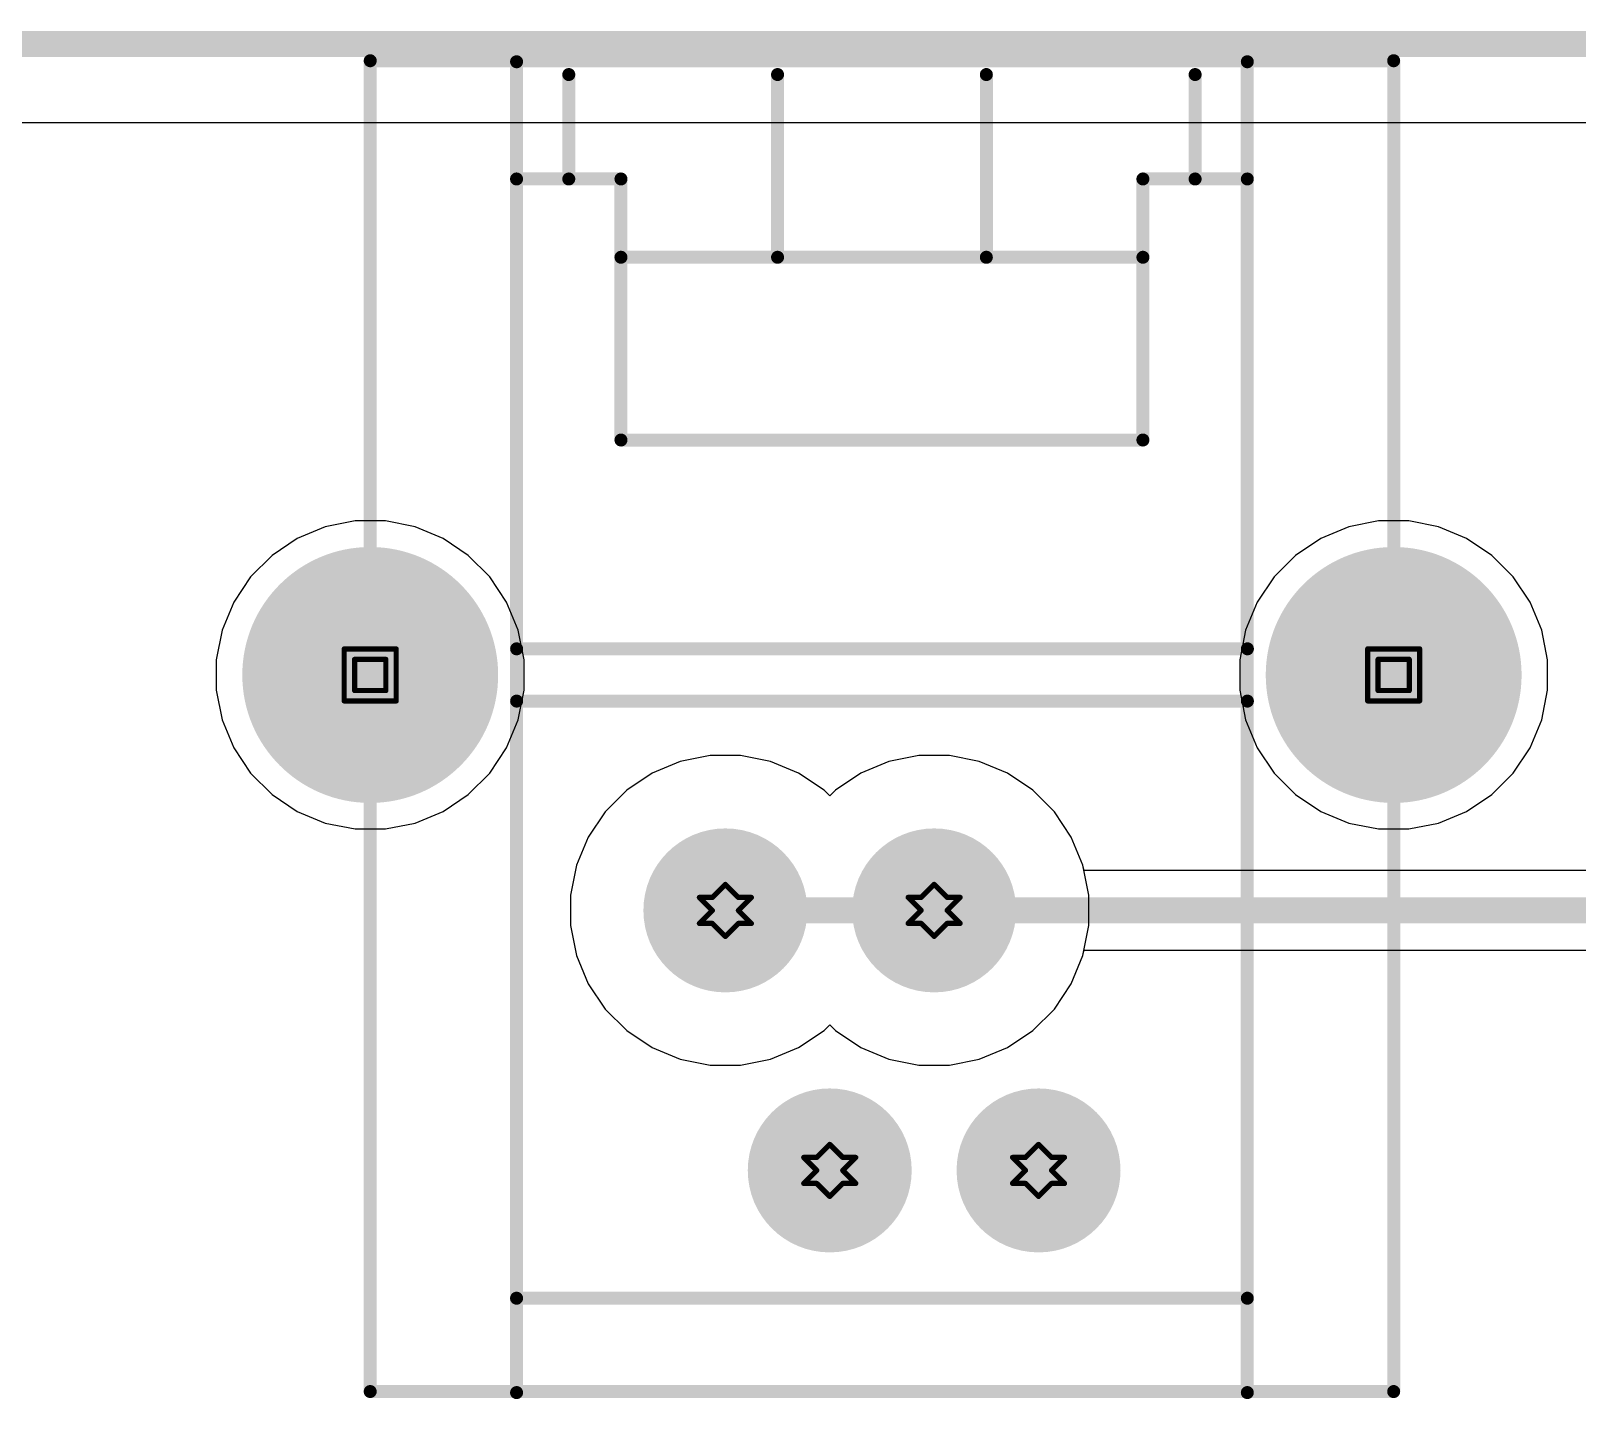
# Model space of a CAD drawing. Header units: inches. Extents: x 0 to 212, y 0 to 208.
# Drawn here: x 3.08 to 3.674, y 3.656 to 4.182 of the extents above; entities that cross this region are included whole.
import ezdxf

# ---------------------------------------------------------------- set-up
doc = ezdxf.new("R2010")
doc.units = ezdxf.units.IN
doc.header["$MEASUREMENT"] = 0
for name, color, linetype in [('Board Outline', 216, 'Continuous'), ('Bottom Layer', 5, 'Continuous'), ('Bottom Solder', 6, 'Continuous'), ('Drill Drawing', 1, 'Continuous'), ('Multi-Layer', 9, 'Continuous'), ('Pad Holes', 156, 'Continuous'), ('Top Layer', 1, 'Continuous'), ('Top Overlay', 2, 'Continuous'), ('Top Solder', 216, 'Continuous')]:
    doc.layers.add(name, color=color, linetype=linetype)

# ---------------------------------------------------------------- blocks, each defined once
blk = doc.blocks.new('R_RJ11R04P_A802_104')
at = {"layer": 'Bottom Layer'}
h = blk.add_hatch(color=5, dxfattribs=at)
edge = h.paths.add_edge_path()
edge.add_arc((-0.06024, 0.09527), 0.02953, 0, 360)
h = blk.add_hatch(color=5, dxfattribs=at)
edge = h.paths.add_edge_path()
edge.add_arc((0.02008, 0.09527), 0.02953, 0, 360)
h = blk.add_hatch(color=5, dxfattribs=at)
edge = h.paths.add_edge_path()
edge.add_arc((-0.02008, -0.00473), 0.02953, 0, 360)
h = blk.add_hatch(color=5, dxfattribs=at)
edge = h.paths.add_edge_path()
edge.add_arc((0.06023, -0.00473), 0.02953, 0, 360)
at = {"layer": 'Bottom Solder'}
h = blk.add_hatch(color=6, dxfattribs=at)
edge = h.paths.add_edge_path()
edge.add_arc((-0.06024, 0.09527), 0.03153, 0, 360)
h = blk.add_hatch(color=6, dxfattribs=at)
edge = h.paths.add_edge_path()
edge.add_arc((0.02008, 0.09527), 0.03153, 0, 360)
h = blk.add_hatch(color=6, dxfattribs=at)
edge = h.paths.add_edge_path()
edge.add_arc((-0.02008, -0.00473), 0.03153, 0, 360)
h = blk.add_hatch(color=6, dxfattribs=at)
edge = h.paths.add_edge_path()
edge.add_arc((0.06023, -0.00473), 0.03153, 0, 360)
h = blk.add_hatch(color=6, dxfattribs=at)
edge = h.paths.add_edge_path()
edge.add_arc((-0.19685, -0.09527), 0.004, 0, 360)
h = blk.add_hatch(color=6, dxfattribs=at)
edge = h.paths.add_edge_path()
edge.add_arc((0.19685, -0.09527), 0.004, 0, 360)
at = {"layer": 'Multi-Layer'}
h = blk.add_hatch(color=9, dxfattribs=at)
edge = h.paths.add_edge_path()
edge.add_arc((-0.06024, 0.09527), 0.02953, 0, 360)
h = blk.add_hatch(color=9, dxfattribs=at)
edge = h.paths.add_edge_path()
edge.add_arc((0.02008, 0.09527), 0.02953, 0, 360)
h = blk.add_hatch(color=9, dxfattribs=at)
edge = h.paths.add_edge_path()
edge.add_arc((-0.02008, -0.00473), 0.02953, 0, 360)
h = blk.add_hatch(color=9, dxfattribs=at)
edge = h.paths.add_edge_path()
edge.add_arc((0.06023, -0.00473), 0.02953, 0, 360)
at = {"layer": 'Pad Holes'}
h = blk.add_hatch(color=7, dxfattribs=at)
edge = h.paths.add_edge_path()
edge.add_arc((-0.06024, 0.09527), 0.01772, 0, 360)
h = blk.add_hatch(color=7, dxfattribs=at)
edge = h.paths.add_edge_path()
edge.add_arc((0.02008, 0.09527), 0.01772, 0, 360)
h = blk.add_hatch(color=7, dxfattribs=at)
edge = h.paths.add_edge_path()
edge.add_arc((-0.02008, -0.00473), 0.01772, 0, 360)
h = blk.add_hatch(color=7, dxfattribs=at)
edge = h.paths.add_edge_path()
edge.add_arc((0.06023, -0.00473), 0.01772, 0, 360)
h = blk.add_hatch(color=7, dxfattribs=at)
edge = h.paths.add_edge_path()
edge.add_arc((-0.19685, -0.09527), 0.04921, 0, 360)
h = blk.add_hatch(color=7, dxfattribs=at)
edge = h.paths.add_edge_path()
edge.add_arc((0.19685, -0.09527), 0.04921, 0, 360)
at = {"layer": 'Top Layer'}
h = blk.add_hatch(color=1, dxfattribs=at)
edge = h.paths.add_edge_path()
edge.add_arc((-0.06024, 0.09527), 0.02953, 0, 360)
h = blk.add_hatch(color=1, dxfattribs=at)
edge = h.paths.add_edge_path()
edge.add_arc((0.02008, 0.09527), 0.02953, 0, 360)
h = blk.add_hatch(color=1, dxfattribs=at)
edge = h.paths.add_edge_path()
edge.add_arc((-0.02008, -0.00473), 0.02953, 0, 360)
h = blk.add_hatch(color=1, dxfattribs=at)
edge = h.paths.add_edge_path()
edge.add_arc((0.06023, -0.00473), 0.02953, 0, 360)
at = {"layer": 'Top Solder'}
h = blk.add_hatch(color=216, dxfattribs=at)
edge = h.paths.add_edge_path()
edge.add_arc((-0.06024, 0.09527), 0.03153, 0, 360)
h = blk.add_hatch(color=216, dxfattribs=at)
edge = h.paths.add_edge_path()
edge.add_arc((0.02008, 0.09527), 0.03153, 0, 360)
h = blk.add_hatch(color=216, dxfattribs=at)
edge = h.paths.add_edge_path()
edge.add_arc((-0.02008, -0.00473), 0.03153, 0, 360)
h = blk.add_hatch(color=216, dxfattribs=at)
edge = h.paths.add_edge_path()
edge.add_arc((0.06023, -0.00473), 0.03153, 0, 360)
h = blk.add_hatch(color=216, dxfattribs=at)
edge = h.paths.add_edge_path()
edge.add_arc((-0.19685, -0.09527), 0.004, 0, 360)
h = blk.add_hatch(color=216, dxfattribs=at)
edge = h.paths.add_edge_path()
edge.add_arc((0.19685, -0.09527), 0.004, 0, 360)
at = {"layer": 'Top Overlay'}
for points in [[(0.19685, 0.18031, 0.005, 0.005, 0), (-0.19685, 0.18031, 0.005, 0.005, 0)], [(-0.19685, 0.18031, 0.005, 0.005, 0), (-0.19685, -0.3315, 0.005, 0.005, 0)], [(-0.14055, 0.18071, 0.005, 0.005, 0), (-0.14055, -0.3311, 0.005, 0.005, 0)], [(0.14055, 0.18071, 0.005, 0.005, 0), (0.14055, -0.3311, 0.005, 0.005, 0)], [(0.19685, 0.18031, 0.005, 0.005, 0), (0.19685, -0.33149, 0.005, 0.005, 0)], [(0.14055, 0.14442, 0.005, 0.005, 0), (-0.14055, 0.14442, 0.005, 0.005, 0)], [(0.14052, -0.08522, 0.005, 0.005, 0), (-0.14058, -0.08522, 0.005, 0.005, 0)], [(0.14052, -0.10532, 0.005, 0.005, 0), (-0.14058, -0.10533, 0.005, 0.005, 0)], [(0.10039, -0.18563, 0.005, 0.005, 0), (-0.10039, -0.18563, 0.005, 0.005, 0)], [(-0.10039, -0.18563, 0.005, 0.005, 0), (-0.10039, -0.28602, 0.005, 0.005, 0)], [(0.10039, -0.18563, 0.005, 0.005, 0), (0.10039, -0.28602, 0.005, 0.005, 0)], [(0.10039, -0.25591, 0.005, 0.005, 0), (-0.10039, -0.25591, 0.005, 0.005, 0)], [(-0.04016, -0.25591, 0.005, 0.005, 0), (-0.04016, -0.32618, 0.005, 0.005, 0)], [(0.04016, -0.25591, 0.005, 0.005, 0), (0.04016, -0.32618, 0.005, 0.005, 0)], [(-0.10039, -0.28602, 0.005, 0.005, 0), (-0.14055, -0.28602, 0.005, 0.005, 0)], [(-0.12047, -0.28602, 0.005, 0.005, 0), (-0.12047, -0.32618, 0.005, 0.005, 0)], [(0.14055, -0.28602, 0.005, 0.005, 0), (0.10039, -0.28602, 0.005, 0.005, 0)], [(0.12047, -0.28602, 0.005, 0.005, 0), (0.12047, -0.32618, 0.005, 0.005, 0)], [(0.19685, -0.33149, 0.005, 0.005, 0), (-0.19685, -0.33149, 0.005, 0.005, 0)]]:
    blk.add_lwpolyline(points, format="xyseb", dxfattribs=at)
for points in [[(-0.1981, 0.18031, 0.0025, 0.0025, 1), (-0.1956, 0.18031, 0.0025, 0.0025, 1)], [(-0.1981, 0.18031, 0.0025, 0.0025, 1), (-0.1956, 0.18031, 0.0025, 0.0025, 1)], [(-0.1418, 0.18071, 0.0025, 0.0025, 1), (-0.1393, 0.18071, 0.0025, 0.0025, 1)], [(0.1393, 0.18071, 0.0025, 0.0025, 1), (0.1418, 0.18071, 0.0025, 0.0025, 1)], [(0.1956, 0.18031, 0.0025, 0.0025, 1), (0.1981, 0.18031, 0.0025, 0.0025, 1)], [(0.1956, 0.18031, 0.0025, 0.0025, 1), (0.1981, 0.18031, 0.0025, 0.0025, 1)], [(-0.1418, 0.14442, 0.0025, 0.0025, 1), (-0.1393, 0.14442, 0.0025, 0.0025, 1)], [(0.1393, 0.14442, 0.0025, 0.0025, 1), (0.1418, 0.14442, 0.0025, 0.0025, 1)], [(-0.14183, -0.08522, 0.0025, 0.0025, 1), (-0.13933, -0.08522, 0.0025, 0.0025, 1)], [(0.13927, -0.08522, 0.0025, 0.0025, 1), (0.14177, -0.08522, 0.0025, 0.0025, 1)], [(-0.14183, -0.10533, 0.0025, 0.0025, 1), (-0.13933, -0.10533, 0.0025, 0.0025, 1)], [(0.13927, -0.10532, 0.0025, 0.0025, 1), (0.14177, -0.10532, 0.0025, 0.0025, 1)], [(-0.10164, -0.18563, 0.0025, 0.0025, 1), (-0.09914, -0.18563, 0.0025, 0.0025, 1)], [(-0.10164, -0.18563, 0.0025, 0.0025, 1), (-0.09914, -0.18563, 0.0025, 0.0025, 1)], [(0.09914, -0.18563, 0.0025, 0.0025, 1), (0.10164, -0.18563, 0.0025, 0.0025, 1)], [(0.09914, -0.18563, 0.0025, 0.0025, 1), (0.10164, -0.18563, 0.0025, 0.0025, 1)], [(-0.10164, -0.25591, 0.0025, 0.0025, 1), (-0.09914, -0.25591, 0.0025, 0.0025, 1)], [(-0.04141, -0.25591, 0.0025, 0.0025, 1), (-0.03891, -0.25591, 0.0025, 0.0025, 1)], [(0.03891, -0.25591, 0.0025, 0.0025, 1), (0.04141, -0.25591, 0.0025, 0.0025, 1)], [(0.09914, -0.25591, 0.0025, 0.0025, 1), (0.10164, -0.25591, 0.0025, 0.0025, 1)], [(-0.1418, -0.28602, 0.0025, 0.0025, 1), (-0.1393, -0.28602, 0.0025, 0.0025, 1)], [(-0.12172, -0.28602, 0.0025, 0.0025, 1), (-0.11922, -0.28602, 0.0025, 0.0025, 1)], [(-0.10164, -0.28602, 0.0025, 0.0025, 1), (-0.09914, -0.28602, 0.0025, 0.0025, 1)], [(-0.10164, -0.28602, 0.0025, 0.0025, 1), (-0.09914, -0.28602, 0.0025, 0.0025, 1)], [(0.09914, -0.28602, 0.0025, 0.0025, 1), (0.10164, -0.28602, 0.0025, 0.0025, 1)], [(0.09914, -0.28602, 0.0025, 0.0025, 1), (0.10164, -0.28602, 0.0025, 0.0025, 1)], [(0.11922, -0.28602, 0.0025, 0.0025, 1), (0.12172, -0.28602, 0.0025, 0.0025, 1)], [(0.1393, -0.28602, 0.0025, 0.0025, 1), (0.1418, -0.28602, 0.0025, 0.0025, 1)], [(-0.12172, -0.32618, 0.0025, 0.0025, 1), (-0.11922, -0.32618, 0.0025, 0.0025, 1)], [(-0.04141, -0.32618, 0.0025, 0.0025, 1), (-0.03891, -0.32618, 0.0025, 0.0025, 1)], [(0.03891, -0.32618, 0.0025, 0.0025, 1), (0.04141, -0.32618, 0.0025, 0.0025, 1)], [(0.11922, -0.32618, 0.0025, 0.0025, 1), (0.12172, -0.32618, 0.0025, 0.0025, 1)], [(-0.1981, -0.33149, 0.0025, 0.0025, 1), (-0.1956, -0.33149, 0.0025, 0.0025, 1)], [(-0.1981, -0.3315, 0.0025, 0.0025, 1), (-0.1956, -0.3315, 0.0025, 0.0025, 1)], [(-0.1418, -0.3311, 0.0025, 0.0025, 1), (-0.1393, -0.3311, 0.0025, 0.0025, 1)], [(0.1393, -0.3311, 0.0025, 0.0025, 1), (0.1418, -0.3311, 0.0025, 0.0025, 1)], [(0.1956, -0.33149, 0.0025, 0.0025, 1), (0.1981, -0.33149, 0.0025, 0.0025, 1)], [(0.1956, -0.33149, 0.0025, 0.0025, 1), (0.1981, -0.33149, 0.0025, 0.0025, 1)]]:
    blk.add_lwpolyline(points, format="xyseb", close=True, dxfattribs=at)

msp = doc.modelspace()

# ---------------------------------------------------------------- linework, layer by layer
at = {"layer": 'Board Outline'}
msp.add_lwpolyline([(-0.15785, 4.17688, 0.01, 0.01, 0), (8.10987, 4.17688, 0.01, 0.01, 0)], format="xyseb", dxfattribs=at)
at = {"layer": 'Bottom Layer'}
for p, q in [((0.10451, 4.14662), (7.85337, 4.14662)), ((3.19292, 3.99114), (3.18214, 3.98667)), ((3.20436, 3.99341), (3.19292, 3.99114)), ((3.21602, 3.99341), (3.20436, 3.99341)), ((3.22746, 3.99114), (3.21602, 3.99341)), ((3.23824, 3.98667), (3.22746, 3.99114)), ((3.58662, 3.99114), (3.57584, 3.98667)), ((3.59806, 3.99341), (3.58662, 3.99114)), ((3.60972, 3.99341), (3.59806, 3.99341)), ((3.62116, 3.99114), (3.60972, 3.99341)), ((3.63194, 3.98667), (3.62116, 3.99114)), ((3.18214, 3.98667), (3.17244, 3.98019)), ((3.24793, 3.98019), (3.23824, 3.98667)), ((3.57584, 3.98667), (3.56614, 3.98019)), ((3.64163, 3.98019), (3.63194, 3.98667)), ((3.17244, 3.98019), (3.16419, 3.97194)), ((3.25618, 3.97194), (3.24793, 3.98019)), ((3.56614, 3.98019), (3.55789, 3.97194)), ((3.64988, 3.97194), (3.64163, 3.98019)), ((3.16419, 3.97194), (3.15771, 3.96225)), ((3.26266, 3.96225), (3.25618, 3.97194)), ((3.55789, 3.97194), (3.55141, 3.96225)), ((3.65636, 3.96225), (3.64988, 3.97194)), ((3.15771, 3.96225), (3.15325, 3.95147)), ((3.26713, 3.95147), (3.26266, 3.96225)), ((3.55141, 3.96225), (3.54695, 3.95147)), ((3.66083, 3.95147), (3.65636, 3.96225)), ((3.15325, 3.95147), (3.15097, 3.94003)), ((3.2694, 3.94003), (3.26713, 3.95147)), ((3.54695, 3.95147), (3.54467, 3.94003)), ((3.6631, 3.94003), (3.66083, 3.95147)), ((3.15097, 3.94003), (3.15097, 3.92837)), ((3.2694, 3.92837), (3.2694, 3.94003)), ((3.54467, 3.94003), (3.54467, 3.92837)), ((3.6631, 3.92837), (3.6631, 3.94003)), ((3.15097, 3.92837), (3.15325, 3.91693)), ((3.26713, 3.91693), (3.2694, 3.92837)), ((3.54467, 3.92837), (3.54695, 3.91693)), ((3.66083, 3.91693), (3.6631, 3.92837)), ((3.15325, 3.91693), (3.15771, 3.90615)), ((3.26266, 3.90615), (3.26713, 3.91693)), ((3.54695, 3.91693), (3.55141, 3.90615)), ((3.65636, 3.90615), (3.66083, 3.91693)), ((3.15771, 3.90615), (3.16419, 3.89645)), ((3.25618, 3.89645), (3.26266, 3.90615)), ((3.34094, 3.90318), (3.32944, 3.90089)), ((3.35267, 3.90318), (3.34094, 3.90318)), ((3.36417, 3.90089), (3.35267, 3.90318)), ((3.42125, 3.90318), (3.40975, 3.90089)), ((3.43298, 3.90318), (3.42125, 3.90318)), ((3.44448, 3.90089), (3.43298, 3.90318)), ((3.55141, 3.90615), (3.55789, 3.89645)), ((3.64988, 3.89645), (3.65636, 3.90615)), ((3.16419, 3.89645), (3.17244, 3.8882)), ((3.24793, 3.8882), (3.25618, 3.89645)), ((3.31861, 3.8964), (3.30886, 3.88989)), ((3.32944, 3.90089), (3.31861, 3.8964)), ((3.375, 3.8964), (3.36417, 3.90089)), ((3.38475, 3.88989), (3.375, 3.8964)), ((3.39892, 3.8964), (3.38917, 3.88989)), ((3.40975, 3.90089), (3.39892, 3.8964)), ((3.45531, 3.8964), (3.44448, 3.90089)), ((3.46506, 3.88989), (3.45531, 3.8964)), ((3.55789, 3.89645), (3.56614, 3.8882)), ((3.64163, 3.8882), (3.64988, 3.89645)), ((3.30886, 3.88989), (3.30057, 3.88159)), ((3.38696, 3.88768), (3.38475, 3.88989)), ((3.38917, 3.88989), (3.38696, 3.88768)), ((3.47336, 3.88159), (3.46506, 3.88989)), ((3.17244, 3.8882), (3.18214, 3.88172)), ((3.23824, 3.88172), (3.24793, 3.8882)), ((3.56614, 3.8882), (3.57584, 3.88172)), ((3.63194, 3.88172), (3.64163, 3.8882)), ((3.18214, 3.88172), (3.19292, 3.87726)), ((3.22746, 3.87726), (3.23824, 3.88172)), ((3.30057, 3.88159), (3.29406, 3.87184)), ((3.47987, 3.87184), (3.47336, 3.88159)), ((3.57584, 3.88172), (3.58662, 3.87726)), ((3.62116, 3.87726), (3.63194, 3.88172)), ((3.19292, 3.87726), (3.20436, 3.87499)), ((3.20436, 3.87499), (3.21602, 3.87499)), ((3.21602, 3.87499), (3.22746, 3.87726)), ((3.58662, 3.87726), (3.59806, 3.87499)), ((3.59806, 3.87499), (3.60972, 3.87499)), ((3.60972, 3.87499), (3.62116, 3.87726)), ((3.29406, 3.87184), (3.28957, 3.86101)), ((3.48436, 3.86101), (3.47987, 3.87184)), ((3.28957, 3.86101), (3.28728, 3.84951)), ((3.48665, 3.84951), (3.48436, 3.86101)), ((3.28728, 3.84951), (3.28728, 3.83779)), ((3.48665, 3.83779), (3.48665, 3.84951)), ((3.28728, 3.83779), (3.28957, 3.82628)), ((3.48436, 3.82628), (3.48665, 3.83779)), ((3.28957, 3.82628), (3.29406, 3.81545)), ((3.47987, 3.81545), (3.48436, 3.82628)), ((3.29406, 3.81545), (3.30057, 3.8057)), ((3.47336, 3.8057), (3.47987, 3.81545)), ((3.30057, 3.8057), (3.30886, 3.79741)), ((3.46506, 3.79741), (3.47336, 3.8057)), ((3.30886, 3.79741), (3.31861, 3.7909)), ((3.375, 3.7909), (3.38475, 3.79741)), ((3.38475, 3.79741), (3.38696, 3.79962)), ((3.38696, 3.79962), (3.38917, 3.79741)), ((3.38917, 3.79741), (3.39892, 3.7909)), ((3.45531, 3.7909), (3.46506, 3.79741)), ((3.31861, 3.7909), (3.32944, 3.78641)), ((3.36417, 3.78641), (3.375, 3.7909)), ((3.39892, 3.7909), (3.40975, 3.78641)), ((3.44448, 3.78641), (3.45531, 3.7909)), ((3.32944, 3.78641), (3.34094, 3.78412)), ((3.34094, 3.78412), (3.35267, 3.78412)), ((3.35267, 3.78412), (3.36417, 3.78641)), ((3.40975, 3.78641), (3.42125, 3.78412)), ((3.42125, 3.78412), (3.43298, 3.78412)), ((3.43298, 3.78412), (3.44448, 3.78641))]:
    msp.add_line(p, q, dxfattribs=at)
at = {"layer": 'Drill Drawing'}
for points in [[(3.20019, 3.9442, 0.002, 0.002, 0), (3.22019, 3.9442, 0.002, 0.002, 0)], [(3.20019, 3.9242, 0.002, 0.002, 0), (3.20019, 3.9442, 0.002, 0.002, 0)], [(3.22019, 3.9242, 0.002, 0.002, 0), (3.22019, 3.9442, 0.002, 0.002, 0)], [(3.59389, 3.9442, 0.002, 0.002, 0), (3.61389, 3.9442, 0.002, 0.002, 0)], [(3.59389, 3.9242, 0.002, 0.002, 0), (3.59389, 3.9442, 0.002, 0.002, 0)], [(3.61389, 3.9242, 0.002, 0.002, 0), (3.61389, 3.9442, 0.002, 0.002, 0)], [(3.20419, 3.9402, 0.002, 0.002, 0), (3.21619, 3.9402, 0.002, 0.002, 0)], [(3.20419, 3.9282, 0.002, 0.002, 0), (3.20419, 3.9402, 0.002, 0.002, 0)], [(3.21619, 3.9282, 0.002, 0.002, 0), (3.21619, 3.9402, 0.002, 0.002, 0)], [(3.59789, 3.9402, 0.002, 0.002, 0), (3.60989, 3.9402, 0.002, 0.002, 0)], [(3.59789, 3.9282, 0.002, 0.002, 0), (3.59789, 3.9402, 0.002, 0.002, 0)], [(3.60989, 3.9282, 0.002, 0.002, 0), (3.60989, 3.9402, 0.002, 0.002, 0)], [(3.20419, 3.9282, 0.002, 0.002, 0), (3.21619, 3.9282, 0.002, 0.002, 0)], [(3.59789, 3.9282, 0.002, 0.002, 0), (3.60989, 3.9282, 0.002, 0.002, 0)], [(3.20019, 3.9242, 0.002, 0.002, 0), (3.22019, 3.9242, 0.002, 0.002, 0)], [(3.59389, 3.9242, 0.002, 0.002, 0), (3.61389, 3.9242, 0.002, 0.002, 0)], [(3.34181, 3.84865, 0.002, 0.002, 0), (3.34681, 3.85365, 0.002, 0.002, 0)], [(3.34681, 3.85365, 0.002, 0.002, 0), (3.35181, 3.84865, 0.002, 0.002, 0)], [(3.42212, 3.84865, 0.002, 0.002, 0), (3.42712, 3.85365, 0.002, 0.002, 0)], [(3.42712, 3.85365, 0.002, 0.002, 0), (3.43212, 3.84865, 0.002, 0.002, 0)], [(3.33681, 3.84865, 0.002, 0.002, 0), (3.34181, 3.84365, 0.002, 0.002, 0)], [(3.33681, 3.84865, 0.002, 0.002, 0), (3.34181, 3.84865, 0.002, 0.002, 0)], [(3.35181, 3.84865, 0.002, 0.002, 0), (3.35681, 3.84865, 0.002, 0.002, 0)], [(3.35181, 3.84365, 0.002, 0.002, 0), (3.35681, 3.84865, 0.002, 0.002, 0)], [(3.41712, 3.84865, 0.002, 0.002, 0), (3.42212, 3.84365, 0.002, 0.002, 0)], [(3.41712, 3.84865, 0.002, 0.002, 0), (3.42212, 3.84865, 0.002, 0.002, 0)], [(3.43212, 3.84865, 0.002, 0.002, 0), (3.43712, 3.84865, 0.002, 0.002, 0)], [(3.43212, 3.84365, 0.002, 0.002, 0), (3.43712, 3.84865, 0.002, 0.002, 0)], [(3.33681, 3.83865, 0.002, 0.002, 0), (3.34181, 3.84365, 0.002, 0.002, 0)], [(3.35181, 3.84365, 0.002, 0.002, 0), (3.35681, 3.83865, 0.002, 0.002, 0)], [(3.41712, 3.83865, 0.002, 0.002, 0), (3.42212, 3.84365, 0.002, 0.002, 0)], [(3.43212, 3.84365, 0.002, 0.002, 0), (3.43712, 3.83865, 0.002, 0.002, 0)], [(3.33681, 3.83865, 0.002, 0.002, 0), (3.34181, 3.83865, 0.002, 0.002, 0)], [(3.34181, 3.83865, 0.002, 0.002, 0), (3.34681, 3.83365, 0.002, 0.002, 0)], [(3.34681, 3.83365, 0.002, 0.002, 0), (3.35181, 3.83865, 0.002, 0.002, 0)], [(3.35181, 3.83865, 0.002, 0.002, 0), (3.35681, 3.83865, 0.002, 0.002, 0)], [(3.41712, 3.83865, 0.002, 0.002, 0), (3.42212, 3.83865, 0.002, 0.002, 0)], [(3.42212, 3.83865, 0.002, 0.002, 0), (3.42712, 3.83365, 0.002, 0.002, 0)], [(3.42712, 3.83365, 0.002, 0.002, 0), (3.43212, 3.83865, 0.002, 0.002, 0)], [(3.43212, 3.83865, 0.002, 0.002, 0), (3.43712, 3.83865, 0.002, 0.002, 0)], [(3.38196, 3.74865, 0.002, 0.002, 0), (3.38696, 3.75365, 0.002, 0.002, 0)], [(3.38696, 3.75365, 0.002, 0.002, 0), (3.39196, 3.74865, 0.002, 0.002, 0)], [(3.46228, 3.74865, 0.002, 0.002, 0), (3.46728, 3.75365, 0.002, 0.002, 0)], [(3.46728, 3.75365, 0.002, 0.002, 0), (3.47228, 3.74865, 0.002, 0.002, 0)], [(3.37696, 3.74865, 0.002, 0.002, 0), (3.38196, 3.74365, 0.002, 0.002, 0)], [(3.37696, 3.74865, 0.002, 0.002, 0), (3.38196, 3.74865, 0.002, 0.002, 0)], [(3.39196, 3.74865, 0.002, 0.002, 0), (3.39696, 3.74865, 0.002, 0.002, 0)], [(3.39196, 3.74365, 0.002, 0.002, 0), (3.39696, 3.74865, 0.002, 0.002, 0)], [(3.45728, 3.74865, 0.002, 0.002, 0), (3.46228, 3.74365, 0.002, 0.002, 0)], [(3.45728, 3.74865, 0.002, 0.002, 0), (3.46228, 3.74865, 0.002, 0.002, 0)], [(3.47228, 3.74865, 0.002, 0.002, 0), (3.47728, 3.74865, 0.002, 0.002, 0)], [(3.47228, 3.74365, 0.002, 0.002, 0), (3.47728, 3.74865, 0.002, 0.002, 0)], [(3.37696, 3.73865, 0.002, 0.002, 0), (3.38196, 3.74365, 0.002, 0.002, 0)], [(3.39196, 3.74365, 0.002, 0.002, 0), (3.39696, 3.73865, 0.002, 0.002, 0)], [(3.45728, 3.73865, 0.002, 0.002, 0), (3.46228, 3.74365, 0.002, 0.002, 0)], [(3.47228, 3.74365, 0.002, 0.002, 0), (3.47728, 3.73865, 0.002, 0.002, 0)], [(3.37696, 3.73865, 0.002, 0.002, 0), (3.38196, 3.73865, 0.002, 0.002, 0)], [(3.38196, 3.73865, 0.002, 0.002, 0), (3.38696, 3.73365, 0.002, 0.002, 0)], [(3.38696, 3.73365, 0.002, 0.002, 0), (3.39196, 3.73865, 0.002, 0.002, 0)], [(3.39196, 3.73865, 0.002, 0.002, 0), (3.39696, 3.73865, 0.002, 0.002, 0)], [(3.45728, 3.73865, 0.002, 0.002, 0), (3.46228, 3.73865, 0.002, 0.002, 0)], [(3.46228, 3.73865, 0.002, 0.002, 0), (3.46728, 3.73365, 0.002, 0.002, 0)], [(3.46728, 3.73365, 0.002, 0.002, 0), (3.47228, 3.73865, 0.002, 0.002, 0)], [(3.47228, 3.73865, 0.002, 0.002, 0), (3.47728, 3.73865, 0.002, 0.002, 0)]]:
    msp.add_lwpolyline(points, format="xyseb", dxfattribs=at)
for points in [[(3.19969, 3.9442, 0.001, 0.001, 1), (3.20069, 3.9442, 0.001, 0.001, 1)], [(3.19969, 3.9442, 0.001, 0.001, 1), (3.20069, 3.9442, 0.001, 0.001, 1)], [(3.21969, 3.9442, 0.001, 0.001, 1), (3.22069, 3.9442, 0.001, 0.001, 1)], [(3.21969, 3.9442, 0.001, 0.001, 1), (3.22069, 3.9442, 0.001, 0.001, 1)], [(3.59339, 3.9442, 0.001, 0.001, 1), (3.59439, 3.9442, 0.001, 0.001, 1)], [(3.59339, 3.9442, 0.001, 0.001, 1), (3.59439, 3.9442, 0.001, 0.001, 1)], [(3.61339, 3.9442, 0.001, 0.001, 1), (3.61439, 3.9442, 0.001, 0.001, 1)], [(3.61339, 3.9442, 0.001, 0.001, 1), (3.61439, 3.9442, 0.001, 0.001, 1)], [(3.20369, 3.9402, 0.001, 0.001, 1), (3.20469, 3.9402, 0.001, 0.001, 1)], [(3.20369, 3.9402, 0.001, 0.001, 1), (3.20469, 3.9402, 0.001, 0.001, 1)], [(3.21569, 3.9402, 0.001, 0.001, 1), (3.21669, 3.9402, 0.001, 0.001, 1)], [(3.21569, 3.9402, 0.001, 0.001, 1), (3.21669, 3.9402, 0.001, 0.001, 1)], [(3.59739, 3.9402, 0.001, 0.001, 1), (3.59839, 3.9402, 0.001, 0.001, 1)], [(3.59739, 3.9402, 0.001, 0.001, 1), (3.59839, 3.9402, 0.001, 0.001, 1)], [(3.60939, 3.9402, 0.001, 0.001, 1), (3.61039, 3.9402, 0.001, 0.001, 1)], [(3.60939, 3.9402, 0.001, 0.001, 1), (3.61039, 3.9402, 0.001, 0.001, 1)], [(3.20369, 3.9282, 0.001, 0.001, 1), (3.20469, 3.9282, 0.001, 0.001, 1)], [(3.20369, 3.9282, 0.001, 0.001, 1), (3.20469, 3.9282, 0.001, 0.001, 1)], [(3.21569, 3.9282, 0.001, 0.001, 1), (3.21669, 3.9282, 0.001, 0.001, 1)], [(3.21569, 3.9282, 0.001, 0.001, 1), (3.21669, 3.9282, 0.001, 0.001, 1)], [(3.59739, 3.9282, 0.001, 0.001, 1), (3.59839, 3.9282, 0.001, 0.001, 1)], [(3.59739, 3.9282, 0.001, 0.001, 1), (3.59839, 3.9282, 0.001, 0.001, 1)], [(3.60939, 3.9282, 0.001, 0.001, 1), (3.61039, 3.9282, 0.001, 0.001, 1)], [(3.60939, 3.9282, 0.001, 0.001, 1), (3.61039, 3.9282, 0.001, 0.001, 1)], [(3.19969, 3.9242, 0.001, 0.001, 1), (3.20069, 3.9242, 0.001, 0.001, 1)], [(3.19969, 3.9242, 0.001, 0.001, 1), (3.20069, 3.9242, 0.001, 0.001, 1)], [(3.21969, 3.9242, 0.001, 0.001, 1), (3.22069, 3.9242, 0.001, 0.001, 1)], [(3.21969, 3.9242, 0.001, 0.001, 1), (3.22069, 3.9242, 0.001, 0.001, 1)], [(3.59339, 3.9242, 0.001, 0.001, 1), (3.59439, 3.9242, 0.001, 0.001, 1)], [(3.59339, 3.9242, 0.001, 0.001, 1), (3.59439, 3.9242, 0.001, 0.001, 1)], [(3.61339, 3.9242, 0.001, 0.001, 1), (3.61439, 3.9242, 0.001, 0.001, 1)], [(3.61339, 3.9242, 0.001, 0.001, 1), (3.61439, 3.9242, 0.001, 0.001, 1)], [(3.34631, 3.85365, 0.001, 0.001, 1), (3.34731, 3.85365, 0.001, 0.001, 1)], [(3.34631, 3.85365, 0.001, 0.001, 1), (3.34731, 3.85365, 0.001, 0.001, 1)], [(3.42662, 3.85365, 0.001, 0.001, 1), (3.42762, 3.85365, 0.001, 0.001, 1)], [(3.42662, 3.85365, 0.001, 0.001, 1), (3.42762, 3.85365, 0.001, 0.001, 1)], [(3.33631, 3.84865, 0.001, 0.001, 1), (3.33731, 3.84865, 0.001, 0.001, 1)], [(3.33631, 3.84865, 0.001, 0.001, 1), (3.33731, 3.84865, 0.001, 0.001, 1)], [(3.34131, 3.84865, 0.001, 0.001, 1), (3.34231, 3.84865, 0.001, 0.001, 1)], [(3.34131, 3.84865, 0.001, 0.001, 1), (3.34231, 3.84865, 0.001, 0.001, 1)], [(3.35131, 3.84865, 0.001, 0.001, 1), (3.35231, 3.84865, 0.001, 0.001, 1)], [(3.35131, 3.84865, 0.001, 0.001, 1), (3.35231, 3.84865, 0.001, 0.001, 1)], [(3.35631, 3.84865, 0.001, 0.001, 1), (3.35731, 3.84865, 0.001, 0.001, 1)], [(3.35631, 3.84865, 0.001, 0.001, 1), (3.35731, 3.84865, 0.001, 0.001, 1)], [(3.41662, 3.84865, 0.001, 0.001, 1), (3.41762, 3.84865, 0.001, 0.001, 1)], [(3.41662, 3.84865, 0.001, 0.001, 1), (3.41762, 3.84865, 0.001, 0.001, 1)], [(3.42162, 3.84865, 0.001, 0.001, 1), (3.42262, 3.84865, 0.001, 0.001, 1)], [(3.42162, 3.84865, 0.001, 0.001, 1), (3.42262, 3.84865, 0.001, 0.001, 1)], [(3.43162, 3.84865, 0.001, 0.001, 1), (3.43262, 3.84865, 0.001, 0.001, 1)], [(3.43162, 3.84865, 0.001, 0.001, 1), (3.43262, 3.84865, 0.001, 0.001, 1)], [(3.43662, 3.84865, 0.001, 0.001, 1), (3.43762, 3.84865, 0.001, 0.001, 1)], [(3.43662, 3.84865, 0.001, 0.001, 1), (3.43762, 3.84865, 0.001, 0.001, 1)], [(3.34131, 3.84365, 0.001, 0.001, 1), (3.34231, 3.84365, 0.001, 0.001, 1)], [(3.34131, 3.84365, 0.001, 0.001, 1), (3.34231, 3.84365, 0.001, 0.001, 1)], [(3.35131, 3.84365, 0.001, 0.001, 1), (3.35231, 3.84365, 0.001, 0.001, 1)], [(3.35131, 3.84365, 0.001, 0.001, 1), (3.35231, 3.84365, 0.001, 0.001, 1)], [(3.42162, 3.84365, 0.001, 0.001, 1), (3.42262, 3.84365, 0.001, 0.001, 1)], [(3.42162, 3.84365, 0.001, 0.001, 1), (3.42262, 3.84365, 0.001, 0.001, 1)], [(3.43162, 3.84365, 0.001, 0.001, 1), (3.43262, 3.84365, 0.001, 0.001, 1)], [(3.43162, 3.84365, 0.001, 0.001, 1), (3.43262, 3.84365, 0.001, 0.001, 1)], [(3.33631, 3.83865, 0.001, 0.001, 1), (3.33731, 3.83865, 0.001, 0.001, 1)], [(3.33631, 3.83865, 0.001, 0.001, 1), (3.33731, 3.83865, 0.001, 0.001, 1)], [(3.34131, 3.83865, 0.001, 0.001, 1), (3.34231, 3.83865, 0.001, 0.001, 1)], [(3.34131, 3.83865, 0.001, 0.001, 1), (3.34231, 3.83865, 0.001, 0.001, 1)], [(3.35131, 3.83865, 0.001, 0.001, 1), (3.35231, 3.83865, 0.001, 0.001, 1)], [(3.35131, 3.83865, 0.001, 0.001, 1), (3.35231, 3.83865, 0.001, 0.001, 1)], [(3.35631, 3.83865, 0.001, 0.001, 1), (3.35731, 3.83865, 0.001, 0.001, 1)], [(3.35631, 3.83865, 0.001, 0.001, 1), (3.35731, 3.83865, 0.001, 0.001, 1)], [(3.41662, 3.83865, 0.001, 0.001, 1), (3.41762, 3.83865, 0.001, 0.001, 1)], [(3.41662, 3.83865, 0.001, 0.001, 1), (3.41762, 3.83865, 0.001, 0.001, 1)], [(3.42162, 3.83865, 0.001, 0.001, 1), (3.42262, 3.83865, 0.001, 0.001, 1)], [(3.42162, 3.83865, 0.001, 0.001, 1), (3.42262, 3.83865, 0.001, 0.001, 1)], [(3.43162, 3.83865, 0.001, 0.001, 1), (3.43262, 3.83865, 0.001, 0.001, 1)], [(3.43162, 3.83865, 0.001, 0.001, 1), (3.43262, 3.83865, 0.001, 0.001, 1)], [(3.43662, 3.83865, 0.001, 0.001, 1), (3.43762, 3.83865, 0.001, 0.001, 1)], [(3.43662, 3.83865, 0.001, 0.001, 1), (3.43762, 3.83865, 0.001, 0.001, 1)], [(3.34631, 3.83365, 0.001, 0.001, 1), (3.34731, 3.83365, 0.001, 0.001, 1)], [(3.34631, 3.83365, 0.001, 0.001, 1), (3.34731, 3.83365, 0.001, 0.001, 1)], [(3.42662, 3.83365, 0.001, 0.001, 1), (3.42762, 3.83365, 0.001, 0.001, 1)], [(3.42662, 3.83365, 0.001, 0.001, 1), (3.42762, 3.83365, 0.001, 0.001, 1)], [(3.38646, 3.75365, 0.001, 0.001, 1), (3.38746, 3.75365, 0.001, 0.001, 1)], [(3.38646, 3.75365, 0.001, 0.001, 1), (3.38746, 3.75365, 0.001, 0.001, 1)], [(3.46678, 3.75365, 0.001, 0.001, 1), (3.46778, 3.75365, 0.001, 0.001, 1)], [(3.46678, 3.75365, 0.001, 0.001, 1), (3.46778, 3.75365, 0.001, 0.001, 1)], [(3.37646, 3.74865, 0.001, 0.001, 1), (3.37746, 3.74865, 0.001, 0.001, 1)], [(3.37646, 3.74865, 0.001, 0.001, 1), (3.37746, 3.74865, 0.001, 0.001, 1)], [(3.38146, 3.74865, 0.001, 0.001, 1), (3.38246, 3.74865, 0.001, 0.001, 1)], [(3.38146, 3.74865, 0.001, 0.001, 1), (3.38246, 3.74865, 0.001, 0.001, 1)], [(3.39146, 3.74865, 0.001, 0.001, 1), (3.39246, 3.74865, 0.001, 0.001, 1)], [(3.39146, 3.74865, 0.001, 0.001, 1), (3.39246, 3.74865, 0.001, 0.001, 1)], [(3.39646, 3.74865, 0.001, 0.001, 1), (3.39746, 3.74865, 0.001, 0.001, 1)], [(3.39646, 3.74865, 0.001, 0.001, 1), (3.39746, 3.74865, 0.001, 0.001, 1)], [(3.45678, 3.74865, 0.001, 0.001, 1), (3.45778, 3.74865, 0.001, 0.001, 1)], [(3.45678, 3.74865, 0.001, 0.001, 1), (3.45778, 3.74865, 0.001, 0.001, 1)], [(3.46178, 3.74865, 0.001, 0.001, 1), (3.46278, 3.74865, 0.001, 0.001, 1)], [(3.46178, 3.74865, 0.001, 0.001, 1), (3.46278, 3.74865, 0.001, 0.001, 1)], [(3.47178, 3.74865, 0.001, 0.001, 1), (3.47278, 3.74865, 0.001, 0.001, 1)], [(3.47178, 3.74865, 0.001, 0.001, 1), (3.47278, 3.74865, 0.001, 0.001, 1)], [(3.47678, 3.74865, 0.001, 0.001, 1), (3.47778, 3.74865, 0.001, 0.001, 1)], [(3.47678, 3.74865, 0.001, 0.001, 1), (3.47778, 3.74865, 0.001, 0.001, 1)], [(3.38146, 3.74365, 0.001, 0.001, 1), (3.38246, 3.74365, 0.001, 0.001, 1)], [(3.38146, 3.74365, 0.001, 0.001, 1), (3.38246, 3.74365, 0.001, 0.001, 1)], [(3.39146, 3.74365, 0.001, 0.001, 1), (3.39246, 3.74365, 0.001, 0.001, 1)], [(3.39146, 3.74365, 0.001, 0.001, 1), (3.39246, 3.74365, 0.001, 0.001, 1)], [(3.46178, 3.74365, 0.001, 0.001, 1), (3.46278, 3.74365, 0.001, 0.001, 1)], [(3.46178, 3.74365, 0.001, 0.001, 1), (3.46278, 3.74365, 0.001, 0.001, 1)], [(3.47178, 3.74365, 0.001, 0.001, 1), (3.47278, 3.74365, 0.001, 0.001, 1)], [(3.47178, 3.74365, 0.001, 0.001, 1), (3.47278, 3.74365, 0.001, 0.001, 1)], [(3.37646, 3.73865, 0.001, 0.001, 1), (3.37746, 3.73865, 0.001, 0.001, 1)], [(3.37646, 3.73865, 0.001, 0.001, 1), (3.37746, 3.73865, 0.001, 0.001, 1)], [(3.38146, 3.73865, 0.001, 0.001, 1), (3.38246, 3.73865, 0.001, 0.001, 1)], [(3.38146, 3.73865, 0.001, 0.001, 1), (3.38246, 3.73865, 0.001, 0.001, 1)], [(3.39146, 3.73865, 0.001, 0.001, 1), (3.39246, 3.73865, 0.001, 0.001, 1)], [(3.39146, 3.73865, 0.001, 0.001, 1), (3.39246, 3.73865, 0.001, 0.001, 1)], [(3.39646, 3.73865, 0.001, 0.001, 1), (3.39746, 3.73865, 0.001, 0.001, 1)], [(3.39646, 3.73865, 0.001, 0.001, 1), (3.39746, 3.73865, 0.001, 0.001, 1)], [(3.45678, 3.73865, 0.001, 0.001, 1), (3.45778, 3.73865, 0.001, 0.001, 1)], [(3.45678, 3.73865, 0.001, 0.001, 1), (3.45778, 3.73865, 0.001, 0.001, 1)], [(3.46178, 3.73865, 0.001, 0.001, 1), (3.46278, 3.73865, 0.001, 0.001, 1)], [(3.46178, 3.73865, 0.001, 0.001, 1), (3.46278, 3.73865, 0.001, 0.001, 1)], [(3.47178, 3.73865, 0.001, 0.001, 1), (3.47278, 3.73865, 0.001, 0.001, 1)], [(3.47178, 3.73865, 0.001, 0.001, 1), (3.47278, 3.73865, 0.001, 0.001, 1)], [(3.47678, 3.73865, 0.001, 0.001, 1), (3.47778, 3.73865, 0.001, 0.001, 1)], [(3.47678, 3.73865, 0.001, 0.001, 1), (3.47778, 3.73865, 0.001, 0.001, 1)], [(3.38646, 3.73365, 0.001, 0.001, 1), (3.38746, 3.73365, 0.001, 0.001, 1)], [(3.38646, 3.73365, 0.001, 0.001, 1), (3.38746, 3.73365, 0.001, 0.001, 1)], [(3.46678, 3.73365, 0.001, 0.001, 1), (3.46778, 3.73365, 0.001, 0.001, 1)], [(3.46678, 3.73365, 0.001, 0.001, 1), (3.46778, 3.73365, 0.001, 0.001, 1)]]:
    msp.add_lwpolyline(points, format="xyseb", close=True, dxfattribs=at)
at = {"layer": 'Top Layer'}
for p, q in [((0.10451, 4.14662), (7.17892, 4.14662)), ((3.19292, 3.99114), (3.18214, 3.98667)), ((3.20436, 3.99341), (3.19292, 3.99114)), ((3.21602, 3.99341), (3.20436, 3.99341)), ((3.22746, 3.99114), (3.21602, 3.99341)), ((3.23824, 3.98667), (3.22746, 3.99114)), ((3.58662, 3.99114), (3.57584, 3.98667)), ((3.59806, 3.99341), (3.58662, 3.99114)), ((3.60972, 3.99341), (3.59806, 3.99341)), ((3.62116, 3.99114), (3.60972, 3.99341)), ((3.63194, 3.98667), (3.62116, 3.99114)), ((3.18214, 3.98667), (3.17244, 3.98019)), ((3.24793, 3.98019), (3.23824, 3.98667)), ((3.57584, 3.98667), (3.56614, 3.98019)), ((3.64163, 3.98019), (3.63194, 3.98667)), ((3.17244, 3.98019), (3.16419, 3.97194)), ((3.25618, 3.97194), (3.24793, 3.98019)), ((3.56614, 3.98019), (3.55789, 3.97194)), ((3.64988, 3.97194), (3.64163, 3.98019)), ((3.16419, 3.97194), (3.15771, 3.96225)), ((3.26266, 3.96225), (3.25618, 3.97194)), ((3.55789, 3.97194), (3.55141, 3.96225)), ((3.65636, 3.96225), (3.64988, 3.97194)), ((3.15771, 3.96225), (3.15325, 3.95147)), ((3.26713, 3.95147), (3.26266, 3.96225)), ((3.55141, 3.96225), (3.54695, 3.95147)), ((3.66083, 3.95147), (3.65636, 3.96225)), ((3.15325, 3.95147), (3.15097, 3.94003)), ((3.2694, 3.94003), (3.26713, 3.95147)), ((3.54695, 3.95147), (3.54467, 3.94003)), ((3.6631, 3.94003), (3.66083, 3.95147)), ((3.15097, 3.94003), (3.15097, 3.92837)), ((3.2694, 3.92837), (3.2694, 3.94003)), ((3.54467, 3.94003), (3.54467, 3.92837)), ((3.6631, 3.92837), (3.6631, 3.94003)), ((3.15097, 3.92837), (3.15325, 3.91693)), ((3.26713, 3.91693), (3.2694, 3.92837)), ((3.54467, 3.92837), (3.54695, 3.91693)), ((3.66083, 3.91693), (3.6631, 3.92837)), ((3.15325, 3.91693), (3.15771, 3.90615)), ((3.26266, 3.90615), (3.26713, 3.91693)), ((3.54695, 3.91693), (3.55141, 3.90615)), ((3.65636, 3.90615), (3.66083, 3.91693)), ((3.15771, 3.90615), (3.16419, 3.89645)), ((3.25618, 3.89645), (3.26266, 3.90615)), ((3.34094, 3.90318), (3.32944, 3.90089)), ((3.35267, 3.90318), (3.34094, 3.90318)), ((3.36417, 3.90089), (3.35267, 3.90318)), ((3.42125, 3.90318), (3.40975, 3.90089)), ((3.43298, 3.90318), (3.42125, 3.90318)), ((3.44448, 3.90089), (3.43298, 3.90318)), ((3.55141, 3.90615), (3.55789, 3.89645)), ((3.64988, 3.89645), (3.65636, 3.90615)), ((3.16419, 3.89645), (3.17244, 3.8882)), ((3.24793, 3.8882), (3.25618, 3.89645)), ((3.31861, 3.8964), (3.30886, 3.88989)), ((3.32944, 3.90089), (3.31861, 3.8964)), ((3.375, 3.8964), (3.36417, 3.90089)), ((3.38475, 3.88989), (3.375, 3.8964)), ((3.39892, 3.8964), (3.38917, 3.88989)), ((3.40975, 3.90089), (3.39892, 3.8964)), ((3.45531, 3.8964), (3.44448, 3.90089)), ((3.46506, 3.88989), (3.45531, 3.8964)), ((3.55789, 3.89645), (3.56614, 3.8882)), ((3.64163, 3.8882), (3.64988, 3.89645)), ((3.30886, 3.88989), (3.30057, 3.88159)), ((3.38696, 3.88768), (3.38475, 3.88989)), ((3.38917, 3.88989), (3.38696, 3.88768)), ((3.47336, 3.88159), (3.46506, 3.88989)), ((3.17244, 3.8882), (3.18214, 3.88172)), ((3.23824, 3.88172), (3.24793, 3.8882)), ((3.56614, 3.8882), (3.57584, 3.88172)), ((3.63194, 3.88172), (3.64163, 3.8882)), ((3.18214, 3.88172), (3.19292, 3.87726)), ((3.22746, 3.87726), (3.23824, 3.88172)), ((3.30057, 3.88159), (3.29406, 3.87184)), ((3.47987, 3.87184), (3.47336, 3.88159)), ((3.57584, 3.88172), (3.58662, 3.87726)), ((3.62116, 3.87726), (3.63194, 3.88172)), ((3.19292, 3.87726), (3.20436, 3.87499)), ((3.20436, 3.87499), (3.21602, 3.87499)), ((3.21602, 3.87499), (3.22746, 3.87726)), ((3.58662, 3.87726), (3.59806, 3.87499)), ((3.59806, 3.87499), (3.60972, 3.87499)), ((3.60972, 3.87499), (3.62116, 3.87726)), ((3.29406, 3.87184), (3.28957, 3.86101)), ((3.48436, 3.86101), (3.47987, 3.87184)), ((3.28957, 3.86101), (3.28728, 3.84951)), ((3.48477, 3.85894), (3.48436, 3.86101)), ((4.15, 3.85894), (3.48477, 3.85894)), ((3.28728, 3.84951), (3.28728, 3.83779)), ((3.28728, 3.83779), (3.28957, 3.82628)), ((3.28957, 3.82628), (3.29406, 3.81545)), ((3.47987, 3.81545), (3.48436, 3.82628)), ((3.48436, 3.82628), (3.48477, 3.82835)), ((3.48477, 3.82835), (4.14366, 3.82835)), ((3.29406, 3.81545), (3.30057, 3.8057)), ((3.47336, 3.8057), (3.47987, 3.81545)), ((3.30057, 3.8057), (3.30886, 3.79741)), ((3.46506, 3.79741), (3.47336, 3.8057)), ((3.30886, 3.79741), (3.31861, 3.7909)), ((3.375, 3.7909), (3.38475, 3.79741)), ((3.38475, 3.79741), (3.38696, 3.79962)), ((3.38696, 3.79962), (3.38917, 3.79741)), ((3.38917, 3.79741), (3.39892, 3.7909)), ((3.45531, 3.7909), (3.46506, 3.79741)), ((3.31861, 3.7909), (3.32944, 3.78641)), ((3.36417, 3.78641), (3.375, 3.7909)), ((3.39892, 3.7909), (3.40975, 3.78641)), ((3.44448, 3.78641), (3.45531, 3.7909)), ((3.32944, 3.78641), (3.34094, 3.78412)), ((3.34094, 3.78412), (3.35267, 3.78412)), ((3.35267, 3.78412), (3.36417, 3.78641)), ((3.40975, 3.78641), (3.42125, 3.78412)), ((3.42125, 3.78412), (3.43298, 3.78412)), ((3.43298, 3.78412), (3.44448, 3.78641))]:
    msp.add_line(p, q, dxfattribs=at)
for points in [[(3.34681, 3.84365, 0.01, 0.01, 0), (3.42712, 3.84365, 0.01, 0.01, 0)], [(3.42712, 3.84365, 0.01, 0.01, 0), (4.15, 3.84365, 0.01, 0.01, 0)]]:
    msp.add_lwpolyline(points, format="xyseb", dxfattribs=at)
for points in [[(3.34431, 3.84365, 0.005, 0.005, 1), (3.34931, 3.84365, 0.005, 0.005, 1)], [(3.42462, 3.84365, 0.005, 0.005, 1), (3.42962, 3.84365, 0.005, 0.005, 1)], [(3.42462, 3.84365, 0.005, 0.005, 1), (3.42962, 3.84365, 0.005, 0.005, 1)]]:
    msp.add_lwpolyline(points, format="xyseb", close=True, dxfattribs=at)

# ---------------------------------------------------------------- block references
at = {"rotation": 180}
msp.add_blockref('R_RJ11R04P_A802_104', (3.40704, 3.83892), dxfattribs=at)

doc.saveas('drawing.dxf')
